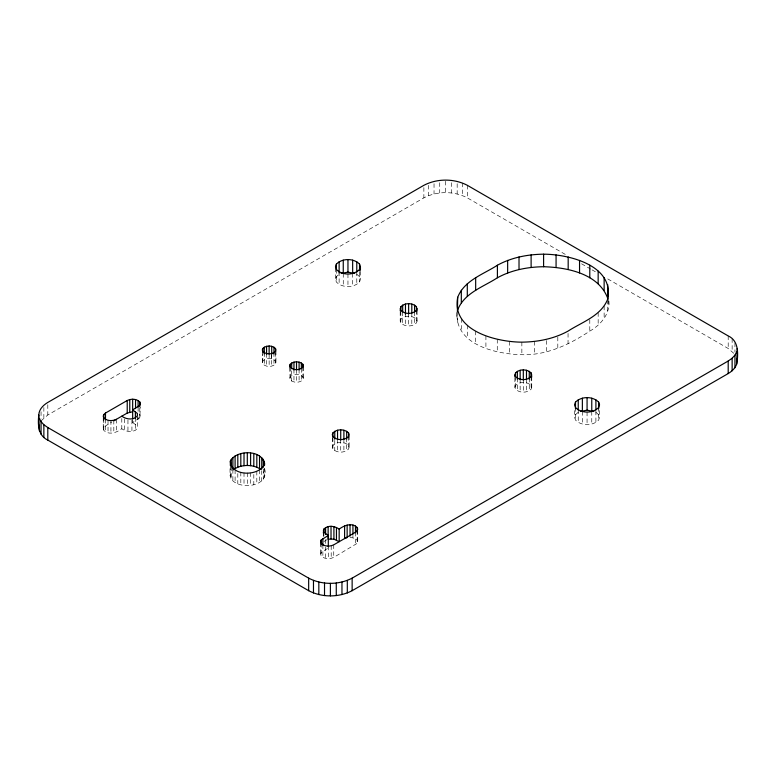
<?xml version="1.0" encoding="UTF-8"?>
<svg xmlns="http://www.w3.org/2000/svg" width="776" height="776" viewBox="0 0 776 776"><rect width="100%" height="100%" fill="white"/><g stroke="black" fill="none" stroke-linecap="round" stroke-linejoin="round"><path stroke-width="0.58" stroke-dasharray="3.88 2.91" d="M608.918 301.02C610.072 314.135 600.566 325.008 589.789 331.11C569.555 344.505 546.702 355.495 521.86 354.71C497.348 354.225 455.822 345.359 457.045 313.911M264.587 468.655C268.428 481.615 254.15 486.775 244.013 485.291C237.495 485.116 226.602 479.519 231.296 471.75M132.667 420.185L132.667 422.464L139.787 417.857L140.349 407.06M137.371 415.771L137.371 428.323L135.373 430.311C130.96 432.504 125.702 431.553 121.793 428.74C116.914 432.533 108.853 435.53 103.8 430.408L103.237 428.74L103.8 427.072L111.705 422.018M262.307 362.499L262.812 361.015C266.052 357.726 272.221 357.726 275.461 361.015L275.955 362.499L275.461 363.983C272.221 367.271 266.042 367.271 262.812 363.983L262.307 354.516M289.7 378.31L290.195 376.826C293.435 373.537 299.614 373.537 302.853 376.826L303.348 378.31L302.853 379.794C299.614 383.092 293.435 383.092 290.205 379.794L289.7 365.758M360.442 271.358L360.442 279.341L359.521 282.057C353.604 288.08 342.303 288.08 336.386 282.057L335.475 279.341L336.386 276.634L339.131 274.248M357.726 530.28L357.726 541.697L357.164 543.365L333.738 557.381C329.79 559.283 324.349 559.253 321.177 555.917L320.614 554.239L321.177 552.57L328.306 547.972M599.547 410.543L599.547 417.391L598.635 420.107C592.718 426.131 581.428 426.131 575.511 420.107L574.589 417.391L575.501 414.685L578.246 412.298M332.293 447.267L332.914 445.434C336.91 441.369 344.525 441.369 348.531 445.434L349.142 447.267L348.531 449.091C344.534 453.165 336.91 453.165 332.914 449.091L332.293 447.267L332.293 435.86M400.203 321.089L400.823 319.266C404.829 315.192 412.444 315.201 416.44 319.266L417.061 321.089L416.44 322.923C412.444 326.987 404.82 326.987 400.823 322.923L400.203 321.089L400.203 310.827M514.886 387.302L515.507 385.468C519.513 381.404 527.117 381.414 531.123 385.468L531.744 387.302L531.123 389.135C527.127 393.199 519.503 393.199 515.507 389.135L514.886 387.302L514.886 377.039M41.05 420.854L47.802 414.985L423.871 197.87C437.179 190.925 454.028 190.915 467.346 197.87L566.868 255.323M323.893 541.59L327.278 539.475M350.034 537.254L355.476 538.554L357.164 540.018L357.726 541.697M581.534 263.791L590.963 269.233M592.01 269.844L596.201 272.26M607.724 278.914L728.198 348.472L734.95 354.341M132.667 422.464L137.371 426.024M595.9 412.298L598.645 414.685L599.547 417.391M356.785 274.248L359.53 276.634L360.442 279.341M263.326 471.75L264.587 475.504M139.787 414.52L140.349 416.188M608.238 300.331L608.918 304.444M734.95 342.924L734.95 352.052M732.137 338.705L732.137 351.247M728.198 335.921L728.198 348.472M607.724 300.234L607.724 311.651M604.135 306.084L604.135 318.635M598.635 407.555L598.635 420.107M598.16 312.641L598.16 325.192M595.9 411.076L595.9 422.493M591.768 411.522L591.768 424.074M589.789 319.702L589.789 331.11M587.063 412.046L587.063 424.598M582.378 411.522L582.378 424.074M578.246 409.941L578.246 422.493M575.511 407.555L575.511 420.107M574.589 410.553L574.589 417.391M568.051 333.399L568.051 343.661M557.808 337.085L557.808 348.492M546.44 340.538L546.44 351.945M534.334 341.469L534.334 354.021M531.744 377.029L531.744 387.302M531.123 376.583L531.123 389.135M529.271 378.193L529.271 390.745M526.487 379.26L526.487 391.812M523.315 379.619L523.315 392.171M521.86 342.158L521.86 354.71M520.143 379.26L520.143 391.812M517.359 378.193L517.359 390.745M515.507 376.583L515.507 389.135M509.386 341.469L509.386 354.021M497.27 339.393L497.27 351.945M485.912 335.95L485.912 348.492M475.669 331.11L475.669 343.661M467.346 185.319L467.346 197.87M467.298 325.192L467.298 337.744M462.515 183.039L462.515 195.591M461.313 318.635L461.313 331.187M457.724 311.642L457.724 324.193M457.171 183.699L457.171 193.961M456.53 312.427L456.53 316.996M451.477 182.719L451.477 192.991M445.608 181.254L445.608 192.671M439.73 182.719L439.73 192.991M434.036 183.699L434.036 193.971M428.691 185.319L428.691 195.591M423.871 187.598L423.871 197.87M417.061 310.827L417.061 321.089M416.44 310.371L416.44 322.923M414.588 311.981L414.588 324.533M411.804 313.048L411.804 325.6M408.632 313.407L408.632 325.959M405.46 313.048L405.46 325.6M402.676 311.981L402.676 324.533M400.823 311.515L400.823 322.923M359.53 272.066L359.521 282.057M357.164 530.813L357.164 543.365M356.785 271.891L356.785 284.433M355.476 532.278L355.476 544.83M352.935 535.294L352.935 537.584M352.653 273.472L352.653 286.024M349.142 435.86L349.142 447.267M348.531 436.548L348.531 449.091M347.958 273.996L347.958 286.548M346.678 438.159L346.678 450.701M343.894 439.226L343.894 451.777M343.264 273.472L343.264 286.024M340.722 439.575L340.722 452.127M339.131 271.891L339.131 284.443M337.55 439.226L337.55 451.777M336.386 269.505L336.386 282.057M335.475 267.933L335.475 279.341M334.766 440.409L334.766 450.701M333.738 544.83L333.738 557.381M332.914 437.683L332.914 449.091M331.197 545.8L331.197 558.351M328.306 546.129L328.306 558.681M325.59 539.553L325.59 544.122M325.406 546.944L325.406 558.351M323.902 532.385L323.902 536.943M323.33 532.996L323.33 536.41M322.874 544.83L322.874 557.381M321.177 543.365L321.177 555.917M320.614 542.831L320.614 554.239M303.348 366.902L303.348 378.31M302.853 367.242L302.853 379.794M301.35 368.551L301.35 381.103M299.09 369.415L299.09 381.967M296.529 369.696L296.529 382.248M293.959 369.415L293.959 381.967M291.698 370.831L291.698 381.103M290.205 367.242L290.205 379.794M275.955 351.091L275.955 362.499M275.461 352.576L275.461 363.983M273.957 352.74L273.957 365.292M271.707 355.427L271.707 358.851M271.697 353.604L271.697 366.156M269.136 353.885L269.136 366.437M266.566 353.604L266.566 366.156M264.306 352.74L264.306 365.283M264.267 468.277L264.267 477.405M263.316 468.985L263.316 479.258M262.812 351.431L262.812 363.983M261.745 470.722L261.745 480.994M259.524 470.004L259.524 482.556M256.817 471.284L256.817 483.826M253.81 474.475L253.81 484.748M250.609 472.739L250.609 485.291M247.311 472.923L247.311 485.475M244.013 472.739L244.013 485.291M240.812 472.196L240.812 484.738M237.805 473.564L237.805 483.826M235.099 470.004L235.099 482.556M232.878 469.577L232.878 480.984M231.296 466.706L231.296 479.248M230.356 465.998L230.356 477.405M230.036 468.655L230.036 475.504M139.787 407.594L139.787 417.857M138.099 407.924L138.099 411.348M138.099 417.051L138.099 419.331M135.373 417.76L135.373 430.311M131.93 420.049L131.93 431.456M127.953 420.049L127.953 431.456M124.509 418.904L124.509 430.311M121.793 418.477L121.793 428.74M116.361 419.331L116.361 431.883M113.82 420.301L113.82 432.853M110.929 420.621L110.929 433.173M108.029 420.301L108.029 432.853M105.487 419.331L105.487 431.883M103.8 419.001L103.8 430.408M103.237 417.333L103.237 428.74M47.802 404.713L47.802 414.985M43.863 407.497L43.863 417.769M41.05 411.726L41.05 418.574"/><path stroke-width="1.16" d="M38.8 414.985C38.975 409.389 43.262 405.13 47.802 402.434L423.871 185.319C437.179 178.373 454.028 178.364 467.346 185.319L728.198 335.921C738.015 340.344 738.257 351.8 737.2 361.015C737.025 366.611 732.728 370.87 728.198 373.566L352.139 590.691C338.811 597.627 321.972 597.636 308.664 590.691L47.802 440.089C37.985 435.656 37.733 424.2 38.8 414.985L39.363 430.923M38.8 427.537L39.178 425.277M457.724 297.237C451.031 331.012 496.63 342.051 521.86 342.158C537.826 341.954 553.957 338.85 568.051 331.11C582.058 321.991 601.099 316.026 607.724 299.1C614.427 265.324 568.818 254.276 543.598 254.179C527.632 254.382 511.5 257.477 497.406 265.227C483.399 274.345 464.358 280.311 457.724 297.237L457.384 311.845M736.637 364.41L737.2 348.463M230.356 461.041C230.695 476.28 258.049 476.706 264.267 464.853C263.937 449.614 236.573 449.197 230.356 461.041L230.356 465.61M121.793 416.188C125.702 419.001 130.96 419.962 135.373 417.76L137.371 415.771L137.371 413.472L132.667 409.912L139.787 405.315L140.349 403.636L139.787 401.968C136.615 398.631 131.173 398.592 127.225 400.503L105.487 413.055L103.8 414.52L103.237 416.188L103.8 417.857C106.972 421.203 112.413 421.232 116.361 419.331M262.812 348.463L262.307 349.947L262.812 351.431C266.042 354.729 272.221 354.729 275.461 351.431L275.955 349.947L275.461 348.463C272.221 345.175 266.052 345.175 262.812 348.463L262.812 353.031M290.195 364.284L289.7 365.758L290.205 367.242C293.435 370.54 299.614 370.54 302.853 367.242L303.348 365.758L302.853 364.284C299.614 360.985 293.435 360.985 290.195 364.284L290.195 367.698M336.386 264.082L335.475 266.789L336.386 269.505C342.303 275.529 353.604 275.529 359.521 269.505L360.442 266.789L359.53 264.082C353.594 258.059 342.313 258.059 336.386 264.082L336.386 269.786M328.306 546.828L328.306 535.421L321.177 540.018L320.614 541.687L321.177 543.365C324.349 546.702 329.79 546.731 333.738 544.83L355.476 532.278L357.164 530.813L357.726 529.145L357.164 527.467C352.11 522.345 344.059 525.352 339.17 529.145C334.854 525.915 327.947 524.877 323.893 529.038L323.33 532.996M575.501 402.133L574.589 404.849L575.511 407.555C581.428 413.579 592.718 413.579 598.635 407.555L599.547 404.839L598.645 402.133C592.709 396.109 581.428 396.109 575.501 402.133L575.501 408.981M332.914 432.882L332.293 434.715L332.914 436.548C336.91 440.613 344.534 440.613 348.531 436.548L349.142 434.715L348.531 432.882C344.525 428.818 336.91 428.818 332.914 432.882L332.914 437.451M400.203 310.827L400.823 306.714C404.829 302.65 412.444 302.65 416.44 306.714L417.061 310.827M417.061 308.538L416.44 310.371C412.444 314.435 404.82 314.445 400.823 310.371L400.203 308.547M514.886 377.039L515.507 372.926C519.513 368.852 527.117 368.862 531.123 372.926L531.744 377.029M531.744 374.75L531.123 376.583C527.127 380.647 519.503 380.647 515.507 376.583L514.886 374.75M457.724 309.789C464.358 292.862 483.399 286.897 497.406 277.769C511.5 270.029 527.632 266.934 543.598 266.731C567.498 267.38 599.373 273.773 608.074 299.293M39.363 418.371L41.05 421.659L43.863 424.744L47.802 427.537L308.664 578.139C321.972 585.085 338.811 585.075 352.139 578.139L728.198 361.024L732.137 358.231L734.95 355.146L736.637 351.858M232.878 470.014C240.832 464.126 252.821 463.99 261.008 469.49M113.771 420.825L127.225 413.055L132.657 411.755M341.188 273.453L347.958 272.134L354.719 273.453M580.312 411.503L587.073 410.184L593.834 411.513M339.17 529.145L339.17 541.697L333.913 539.145L328.132 539.145L328.132 526.594M328.306 535.421L323.902 532.385L323.33 530.706M736.822 358.755L737.2 361.015M734.95 355.146L734.95 367.698M732.137 358.231L732.137 370.782M728.198 361.024L728.198 373.566M607.734 284.685L607.734 297.237M604.135 277.701L604.135 290.253M598.645 402.133L598.645 408.981M598.16 271.134L598.16 283.686M595.9 399.756L595.9 410.019M591.768 398.166L591.768 410.717M589.789 265.227L589.789 277.779M587.073 397.632L587.073 410.184M582.369 398.166L582.369 410.717M579.546 260.387L579.546 272.939M578.246 399.747L578.246 410.019M568.178 256.943L568.178 269.485M556.072 254.868L556.072 267.419M543.598 254.179L543.598 266.731M531.114 254.868L531.114 267.419M531.123 372.926L531.123 377.485M529.271 371.316L529.271 379.299M526.487 370.239L526.487 379.367M523.315 369.89L523.315 380.153M520.143 370.249L520.143 379.377M519.018 256.934L519.018 269.485M517.359 371.316L517.359 379.299M515.507 372.926L515.507 376.341M507.649 260.387L507.649 272.939M497.406 265.227L497.406 277.769M475.669 277.769L475.669 290.321M467.298 283.686L467.298 296.238M461.313 290.253L461.313 302.805M416.44 306.714L416.44 311.273M414.588 305.104L414.588 311.952M411.804 304.037L411.804 313.165M408.632 303.678L408.632 313.95M405.46 304.037L405.46 314.299M402.676 305.104L402.676 311.952M400.823 306.714L400.823 311.273M360.442 266.789L360.442 270.213M359.53 264.082L359.53 270.921M357.164 527.467L357.164 532.035M356.785 261.696L356.785 271.969M355.476 526.012L355.476 532.85M352.935 525.032L352.935 534.16M352.653 260.115L352.653 272.667M352.139 578.139L352.139 590.691M350.034 524.702L350.034 536.109M348.531 432.882L348.531 437.451M347.958 259.582L347.958 272.134M347.308 580.409L347.308 592.961M347.144 525.032L347.144 537.584L344.602 538.554L344.602 526.002M346.678 431.281L346.678 439.264M343.894 430.205L343.894 439.332M343.254 260.115L343.254 272.667M341.964 582.029L341.964 594.581M340.722 429.846L340.722 440.118M339.131 261.696L339.131 273.103M337.55 430.205L337.55 439.332M336.454 527.573L336.454 540.125M336.27 583.009L336.27 595.561M334.766 431.281L334.766 439.264M333.913 526.594L333.913 539.145M331.022 526.273L331.022 538.825M330.392 583.329L330.392 595.881M325.59 527.573L325.59 534.422M324.523 583.009L324.523 595.561M323.893 529.038L323.893 532.462M322.865 538.554L322.865 545.402M321.177 540.018L321.177 544.587M318.829 582.029L318.829 594.581M313.475 580.409L313.475 592.961M308.664 578.139L308.664 590.691M302.853 364.284L302.853 367.698M301.35 362.974L301.35 368.678M299.09 362.111L299.09 370.094M296.519 361.82L296.519 369.803M293.959 362.111L293.959 370.094M291.698 362.974L291.698 368.678M275.461 348.463L275.461 351.887M273.957 347.163L273.957 354.011M271.707 346.3L271.707 354.283M269.136 346.009L269.136 353.992M266.566 346.3L266.566 354.283M264.587 462.952L264.587 465.231M264.306 347.163L264.306 354.011M264.276 461.041L264.276 465.61M263.326 459.198L263.326 467.181M261.745 457.462L261.745 468.869M259.533 455.9L259.533 468.452M256.817 454.62L256.817 467.162M253.81 453.708L253.81 466.26M250.609 453.155L250.609 465.707M247.311 452.971L247.311 465.522M244.013 453.155L244.013 465.707M240.812 453.708L240.812 466.26M237.805 454.62L237.805 467.171M235.099 455.9L235.099 468.452M232.878 457.462L232.878 468.869M231.296 459.198L231.296 467.181M139.787 401.968L139.787 406.537M138.099 400.503L138.099 407.351M135.558 399.524L135.558 408.651M135.383 411.484L135.383 418.332M132.657 399.204L132.667 419.04M129.767 399.524L129.767 412.075M127.225 400.503L127.225 413.055M105.487 413.055L105.487 419.903M103.8 414.52L103.8 419.079M47.802 427.537L47.802 440.089M43.863 424.744L43.863 437.295M41.05 421.659L41.05 434.211"/></g></svg>
